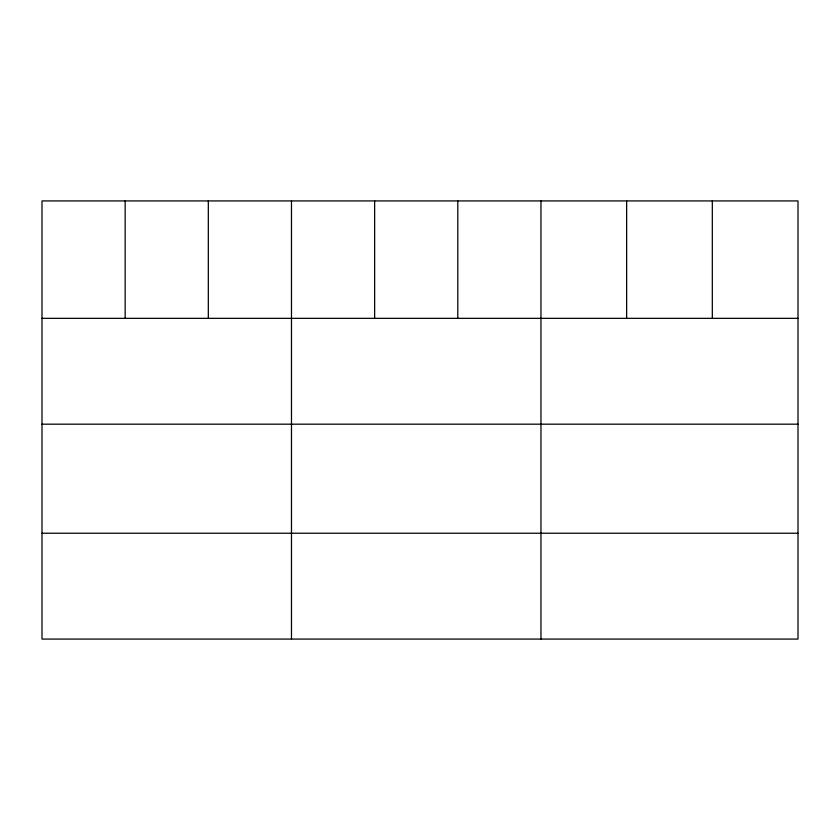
<?xml version="1.0" encoding="UTF-8"?>
<svg xmlns="http://www.w3.org/2000/svg" width="840" height="840" viewBox="0 0 840 840"><rect width="100%" height="100%" fill="white"/><g stroke="black" fill="none" stroke-linecap="round" stroke-linejoin="round"><path stroke-width="1.26" d="M798 424.179L798 200.928L42 200.928L42 639.072L798 639.072L798 424.179L42 424.179M42 318.339L798 318.339M42 533.232L798 533.232M712.32 200.928L712.32 318.339M626.64 200.928L626.64 318.339M540.96 200.928L540.96 639.072M457.8 200.928L457.8 318.339M374.64 200.928L374.64 318.339M291.48 200.928L291.48 639.072M208.32 200.928L208.32 318.339M125.16 200.928L125.16 318.339"/></g></svg>
